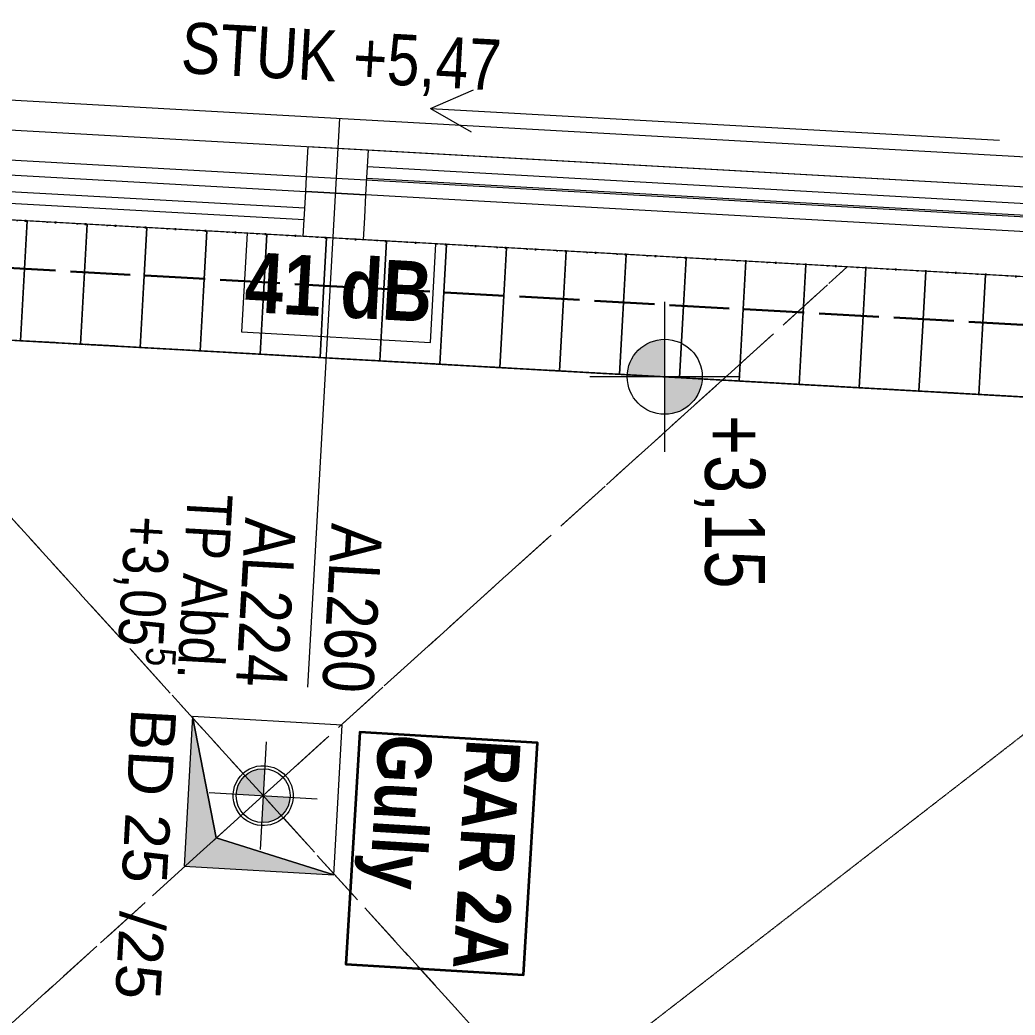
# Model space of a CAD drawing. Header units: metres. Extents: x -16782 to 57285, y -22997 to 18599.
# Drawn here: x -9029 to -7371, y 4087 to 5747 of the extents above; entities that cross this region are included whole.
import ezdxf
from ezdxf.enums import TextEntityAlignment as Align

# ---------------------------------------------------------------- set-up
doc = ezdxf.new("R2010")
doc.units = ezdxf.units.M
doc.header["$MEASUREMENT"] = 0
for name, pattern in [('Punktlinie weit', [0.05, 0, -0.05]), ('Strichlinie eng', [0.1, 0.075, -0.025]), ('Untersicht', [0.125, 0.1, -0.025])]:
    doc.linetypes.add(name, pattern=pattern)
for name, color, linetype in [('110 Wand Aussen', 7, 'Continuous'), ('11__100 Achsraster', 7, 'Continuous'), ('210 Decke', 7, 'Continuous'), ('211 Draufsicht Untersicht 2D', 7, 'Continuous'), ('220 Bodenaufbau', 7, 'Continuous'), ('221 Gefälledämmung 3D', 7, 'Continuous'), ('223 Bodenaufbau Belag', 7, 'Continuous'), ('710 Gully RAR', 7, 'Continuous'), ('710 Kanal Rigol', 7, 'Continuous'), ('710 Kanal RW', 7, 'Continuous'), ('810 Raumstempel', 7, 'Continuous'), ('870 Deckendurchbruchsymbol', 7, 'Continuous'), ('910 Kote allgemein', 7, 'Continuous'), ('916 Kote PP Entwässerung', 7, 'Continuous'), ('936 Beschriftung PP Schallschutz', 7, 'Continuous'), ('938 Beschriftung Statik', 7, 'Continuous')]:
    doc.layers.add(name, color=color, linetype=linetype)
doc.styles.add('ERSTELLTER_STIL_1', font='ARIALN.TTF')
doc.styles.add('ERSTELLTER_STIL_2', font='arial.ttf')
doc.styles.add('ERSTELLTER_STIL_3', font='ARIALNB.TTF')
doc.styles.add('ERSTELLTER_STIL_4', font='arialbd.ttf')
doc.linetypes.add('Grenze Bezirk', pattern='A,0,[2,22HAUS116_408 STG1 _ 1.Stock_IndexB_2026-08-161.Shx,S=0.001587,R=0,X=0,Y=0],-0.25,0', length=0.25)

# ---------------------------------------------------------------- blocks, each defined once
blk = doc.blocks.new('Decke_3_1', base_point=(-14.8205, 13.5588))
at = {"layer": '220 Bodenaufbau', "color": 7, "linetype": 'Punktlinie weit', "lineweight": 13, "flags": 128}
blk.add_lwpolyline([(-14.8205, 13.5588), (-15.0311, -0.1695), (-7.7603, -0.1697), (-7.7822, -1.5992), (-0.3113, -1.5994), (-0.1084, 11.6329), (1.3215, 11.611), (1.4285, 18.5944), (0.0351, 18.6723), (0.3059, 23.5153), (0.539, 27.6725), (-2.8904, 27.6317), (-14.1975, 28.1491), (-14.5278, 22.2551), (-14.747, 18.3416), (-14.7634, 17.2827), (-10.444, 17.0406), (-10.6425, 13.4947)], close=True, dxfattribs=at)
blk = doc.blocks.new('Loggia_015_12_1', base_point=(-10.7328, 18.7295))
at = {"layer": '810 Raumstempel', "color": 253, "linetype": 'Continuous', "lineweight": 9, "true_color": 0x9f9f9f, "flags": 128}
blk.add_lwpolyline([(-11.6199, 13.7097), (-10.8315, 13.6976), (-10.7512, 15.132), (-11.1206, 15.1527), (-11.0814, 15.8516), (-10.712, 15.8309), (-10.6549, 16.8521), (-14.6866, 17.0781), (-14.7375, 13.7575)], close=True, dxfattribs=at)
at = {"layer": '810 Raumstempel', "color": 7, "lineweight": 13}
for tag, height, style, p in [('DUMMY_892', 0.1, 'ERSTELLTER_STIL_1', (-14.1823, 15.8434)), ('DUMMY_891', 0.1, 'ERSTELLTER_STIL_1', (-14.0176, 15.8434)), ('stFloorCovering', 0.1, 'ERSTELLTER_STIL_1', (-14.0176, 15.8121)), ('ROOM_NAME', 0.125, 'ERSTELLTER_STIL_3', (-13.8117, 15.8043)), ('DUMMY_890', 0.125, 'ERSTELLTER_STIL_3', (-13.8117, 15.369))]:
    blk.add_attdef(tag, text='', height=height, rotation=270, dxfattribs=dict(at, style=style)).set_placement(p, align=Align.TOP_LEFT)
blk = doc.blocks.new('Dachfläche_13_1', base_point=(-14.6866, 17.0781))
at = {"layer": '223 Bodenaufbau Belag', "color": 32, "linetype": 'Strichlinie eng', "lineweight": 5, "true_color": 0xdd6f00, "flags": 128}
blk.add_lwpolyline([(-14.6866, 17.0781), (-14.7375, 13.7575), (-11.1552, 13.7026), (-10.8315, 13.6976), (-10.8122, 14.0427), (-10.6549, 16.8521)], close=True, dxfattribs=at)
blk = doc.blocks.new('Dachfläche_37_1', base_point=(-14.729, 14.3137))
at = {"layer": '221 Gefälledämmung 3D', "color": 32, "linetype": 'Untersicht', "lineweight": 5, "true_color": 0xdd6f00, "flags": 128}
blk.add_lwpolyline([(-14.729, 14.3137), (-14.7406, 13.5576), (-10.6426, 13.4947), (-10.6136, 14.0134), (-12.6175, 16.2261)], close=True, dxfattribs=at)
blk = doc.blocks.new('Dachfläche_38_1', base_point=(-13.5109, 17.2125))
at = {"layer": '221 Gefälledämmung 3D', "color": 32, "linetype": 'Untersicht', "lineweight": 5, "true_color": 0xdd6f00, "flags": 128}
blk.add_lwpolyline([(-13.5109, 17.2125), (-12.6175, 16.2261), (-11.6438, 17.1079)], close=True, dxfattribs=at)
blk = doc.blocks.new('Bodendurchbruch Symbol 27[223]_1', base_point=(-12.7353, 16.3579))
at = {"layer": '870 Deckendurchbruchsymbol', "linetype": 'Continuous', "lineweight": 13, "true_color": 0xd40000}
blk.add_hatch(color=12, dxfattribs=at).paths.add_polyline_path([(-12.7353, 16.3579), (-12.7493, 16.1083), (-12.4997, 16.0942), (-12.696, 16.1559)])
at = {"layer": '870 Deckendurchbruchsymbol', "color": 12, "linetype": 'Continuous', "lineweight": 13, "true_color": 0xd40000, "flags": 128}
for points in [[(-12.7353, 16.3579), (-12.7493, 16.1083), (-12.4997, 16.0942), (-12.696, 16.1559)], [(-12.696, 16.1559), (-12.4997, 16.0942), (-12.4856, 16.3438), (-12.7353, 16.3579)]]:
    blk.add_lwpolyline(points, close=True, dxfattribs=at)
at = {"layer": '870 Deckendurchbruchsymbol', "color": 12, "lineweight": 13, "true_color": 0xcc0000, "insert": (-12.8735, 16.1128), "char_height": 0.075, "attachment_point": 8, "rotation": 266.7874, "style": 'ERSTELLTER_STIL_2'}
blk.add_mtext('\\A1;{\\pqc;\\pt0;\\fArial|b0|i0|c0|p0;\\W1.000000;BD 25\\fArial|b0|i0|c0|p0;\\W1.000000;\\A1{\\H.66x;\\S^  ;}\\fArial|b0|i0|c0|p0;\\W1.000000; /25\\fArial|b0|i0|c0|p0;\\W1.000000;\\A1{\\H.66x;\\S^  ;}\\fArial|b0|i0|c0|p0;\\W1.000000;\\fArial|b0|i0|c0|p0;\\W1.000000;\\A1{\\H.66x;\\S^  ;}}', dxfattribs=at)
blk = doc.blocks.new('Etikett_52_1', base_point=(-12.4563, 16.332))
at = {"layer": '710 Gully RAR', "color": 5, "linetype": 'Continuous', "lineweight": 35, "flags": 128}
blk.add_lwpolyline([(-12.3083, 16.3231), (-12.4563, 16.332), (-12.4798, 15.945), (-12.3318, 15.9361), (-12.1838, 15.9271), (-12.1603, 16.3141)], close=True, dxfattribs=at)
at = {"layer": '710 Gully RAR', "color": 5, "lineweight": 35, "char_height": 0.09, "attachment_point": 1, "rotation": 266.5268, "style": 'ERSTELLTER_STIL_3'}
for s, insert in [('\\A1;{\\pql;\\pt0,61;\\fArial Narrow|b1|i0|c0|p0;\\W1.000000;Gully\\fArial Narrow|b1|i0|c0|p0;\\W1.000000;\\A1{\\H.66x;\\S^  ;}\\fArial Narrow|b1|i0|c0|p0;\\W1.000000;\\fArial Narrow|b1|i0|c0|p0;\\W1.000000;\\A1{\\H.66x;\\S^  ;}\\fArial Narrow|b1|i0|c0|p0;\\W1.000000;\\fArial Narrow|b1|i0|c0|p0;\\W1.000000;\\fArial Narrow|b1|i0|c0|p0;\\W1.000000;\\fArial Narrow|b1|i0|c0|p0;\\W1.000000;\\fArial Narrow|b1|i0|c0|p0;\\W1.000000;\\fArial Narrow|b1|i0|c0|p0;\\W1.000000;\\fArial Narrow|b1|i0|c0|p0;\\W1.000000;\\A1{\\H.66x;\\S^  ;}\\fArial Narrow|b1|i0|c0|p0;\\W1.000000;\\fArial Narrow|b1|i0|c0|p0;\\W1.000000;\\A1{\\H.66x;\\S^  ;}\\fArial Narrow|b1|i0|c0|p0;\\W1.000000;\\fArial Narrow|b1|i0|c0|p0;\\W1.000000;\\fArial Narrow|b1|i0|c0|p0;\\W1.000000;\\fArial Narrow|b1|i0|c0|p0;\\W1.000000;\\fArial Narrow|b1|i0|c0|p0;\\W1.000000;\\fArial Narrow|b1|i0|c0|p0;\\W1.000000;\\fArial Narrow|b1|i0|c0|p0;\\W1.000000;\\A1{\\H.66x;\\S^  ;}\\fArial Narrow|b1|i0|c0|p0;\\W1.000000;\\fArial Narrow|b1|i0|c0|p0;\\W1.000000;\\A1{\\H.66x;\\S^  ;}\\fArial Narrow|b1|i0|c0|p0;\\W1.000000;\\fArial Narrow|b1|i0|c0|p0;\\W1.000000;\\fArial Narrow|b1|i0|c0|p0;\\W1.000000;\\fArial Narrow|b1|i0|c0|p0;\\W1.000000;\\fArial Narrow|b1|i0|c0|p0;\\W1.000000;\\fArial Narrow|b1|i0|c0|p0;\\W1.000000;\\fArial Narrow|b1|i0|c0|p0;\\W1.000000;\\A1{\\H.66x;\\S^  ;}\\fArial Narrow|b1|i0|c0|p0;\\W1.000000;\\fArial Narrow|b1|i0|c0|p0;\\W1.000000;\\A1{\\H.66x;\\S^  ;}\\fArial Narrow|b1|i0|c0|p0;\\W1.000000;\\fArial Narrow|b1|i0|c0|p0;\\W1.000000;\\fArial Narrow|b1|i0|c0|p0;\\W1.000000;\\fArial Narrow|b1|i0|c0|p0;\\W1.000000;\\fArial Narrow|b1|i0|c0|p0;\\W1.000000;\\fArial Narrow|b1|i0|c0|p0;\\W1.000000;\\fArial Narrow|b1|i0|c0|p0;\\W1.000000;\\A1{\\H.66x;\\S^  ;}\\fArial Narrow|b1|i0|c0|p0;\\W1.000000;\\fArial Narrow|b1|i0|c0|p0;\\W1.000000;\\A1{\\H.66x;\\S^  ;}\\fArial Narrow|b1|i0|c0|p0;\\W1.000000;\\fArial Narrow|b1|i0|c0|p0;\\W1.000000;\\fArial Narrow|b1|i0|c0|p0;\\W1.000000;\\fArial Narrow|b1|i0|c0|p0;\\W1.000000;\\fArial Narrow|b1|i0|c0|p0;\\W1.000000;\\fArial Narrow|b1|i0|c0|p0;\\W1.000000;\\fArial Narrow|b1|i0|c0|p0;\\W1.000000;\\A1{\\H.66x;\\S^  ;}\\fArial Narrow|b1|i0|c0|p0;\\W1.000000;}', (-12.3349, 16.3247)), ('\\A1;{\\pql;\\pt0,61;\\fArial Narrow|b1|i0|c0|p0;\\W1.000000;RAR 2A\\fArial Narrow|b1|i0|c0|p0;\\W1.000000;\\A1{\\H.66x;\\S^  ;}\\fArial Narrow|b1|i0|c0|p0;\\W1.000000;\\fArial Narrow|b1|i0|c0|p0;\\W1.000000;\\A1{\\H.66x;\\S^  ;}\\fArial Narrow|b1|i0|c0|p0;\\W1.000000;\\fArial Narrow|b1|i0|c0|p0;\\W1.000000;\\fArial Narrow|b1|i0|c0|p0;\\W1.000000;\\fArial Narrow|b1|i0|c0|p0;\\W1.000000;\\fArial Narrow|b1|i0|c0|p0;\\W1.000000;\\fArial Narrow|b1|i0|c0|p0;\\W1.000000;\\fArial Narrow|b1|i0|c0|p0;\\W1.000000;\\A1{\\H.66x;\\S^  ;}\\fArial Narrow|b1|i0|c0|p0;\\W1.000000;\\fArial Narrow|b1|i0|c0|p0;\\W1.000000;\\A1{\\H.66x;\\S^  ;}\\fArial Narrow|b1|i0|c0|p0;\\W1.000000;\\fArial Narrow|b1|i0|c0|p0;\\W1.000000;\\fArial Narrow|b1|i0|c0|p0;\\W1.000000;\\fArial Narrow|b1|i0|c0|p0;\\W1.000000;\\fArial Narrow|b1|i0|c0|p0;\\W1.000000;\\fArial Narrow|b1|i0|c0|p0;\\W1.000000;\\fArial Narrow|b1|i0|c0|p0;\\W1.000000;\\A1{\\H.66x;\\S^  ;}\\fArial Narrow|b1|i0|c0|p0;\\W1.000000;\\fArial Narrow|b1|i0|c0|p0;\\W1.000000;\\A1{\\H.66x;\\S^  ;}\\fArial Narrow|b1|i0|c0|p0;\\W1.000000;\\fArial Narrow|b1|i0|c0|p0;\\W1.000000;\\fArial Narrow|b1|i0|c0|p0;\\W1.000000;\\fArial Narrow|b1|i0|c0|p0;\\W1.000000;\\fArial Narrow|b1|i0|c0|p0;\\W1.000000;\\fArial Narrow|b1|i0|c0|p0;\\W1.000000;\\fArial Narrow|b1|i0|c0|p0;\\W1.000000;\\A1{\\H.66x;\\S^  ;}\\fArial Narrow|b1|i0|c0|p0;\\W1.000000;\\fArial Narrow|b1|i0|c0|p0;\\W1.000000;\\A1{\\H.66x;\\S^  ;}\\fArial Narrow|b1|i0|c0|p0;\\W1.000000;\\fArial Narrow|b1|i0|c0|p0;\\W1.000000;\\fArial Narrow|b1|i0|c0|p0;\\W1.000000;\\fArial Narrow|b1|i0|c0|p0;\\W1.000000;\\fArial Narrow|b1|i0|c0|p0;\\W1.000000;\\fArial Narrow|b1|i0|c0|p0;\\W1.000000;\\fArial Narrow|b1|i0|c0|p0;\\W1.000000;\\A1{\\H.66x;\\S^  ;}\\fArial Narrow|b1|i0|c0|p0;\\W1.000000;\\fArial Narrow|b1|i0|c0|p0;\\W1.000000;\\A1{\\H.66x;\\S^  ;}\\fArial Narrow|b1|i0|c0|p0;\\W1.000000;\\fArial Narrow|b1|i0|c0|p0;\\W1.000000;\\fArial Narrow|b1|i0|c0|p0;\\W1.000000;\\fArial Narrow|b1|i0|c0|p0;\\W1.000000;\\fArial Narrow|b1|i0|c0|p0;\\W1.000000;\\fArial Narrow|b1|i0|c0|p0;\\W1.000000;\\fArial Narrow|b1|i0|c0|p0;\\W1.000000;\\A1{\\H.66x;\\S^  ;}\\fArial Narrow|b1|i0|c0|p0;\\W1.000000;}', (-12.1881, 16.3158))]:
    blk.add_mtext(s, dxfattribs=dict(at, insert=insert))
at = {"layer": '710 Gully RAR', "color": 5, "lineweight": 35, "style": 'ERSTELLTER_STIL_3'}
for tag, p in [('DUMMY_125', (-12.3083, 16.3231)), ('DUMMY_124', (-12.1603, 16.3141))]:
    blk.add_attdef(tag, text='', height=0.09, rotation=266.5268, dxfattribs=at).set_placement(p, align=Align.TOP_LEFT)
blk = doc.blocks.new('*X966')
at = {"layer": '710 Kanal Rigol', "color": 253, "linetype": 'Continuous', "lineweight": 9, "true_color": 0x9f9f9f}
for p, q in [((-13.7153, 17.1238), (-13.7097, 17.2237)), ((-13.7097, 17.2237), (-13.7153, 17.1238)), ((-13.6154, 17.1182), (-13.6098, 17.2181)), ((-13.6098, 17.2181), (-13.6154, 17.1182)), ((-13.5156, 17.1126), (-13.51, 17.2125)), ((-13.51, 17.2125), (-13.5156, 17.1126)), ((-13.4157, 17.107), (-13.4101, 17.2069)), ((-13.4101, 17.2069), (-13.4157, 17.107)), ((-13.3159, 17.1014), (-13.3103, 17.2013)), ((-13.3103, 17.2013), (-13.3159, 17.1014)), ((-13.2161, 17.0958), (-13.2105, 17.1957)), ((-13.2105, 17.1957), (-13.2161, 17.0958)), ((-13.1162, 17.0902), (-13.1106, 17.1901)), ((-13.1106, 17.1901), (-13.1162, 17.0902)), ((-13.0164, 17.0847), (-13.0108, 17.1845)), ((-13.0108, 17.1845), (-13.0164, 17.0847)), ((-12.9165, 17.0791), (-12.9109, 17.1789)), ((-12.9109, 17.1789), (-12.9165, 17.0791)), ((-12.8167, 17.0735), (-12.8111, 17.1733)), ((-12.8111, 17.1733), (-12.8167, 17.0735)), ((-12.7168, 17.0679), (-12.7112, 17.1677)), ((-12.7112, 17.1677), (-12.7168, 17.0679)), ((-12.617, 17.0623), (-12.6114, 17.1621)), ((-12.6114, 17.1621), (-12.617, 17.0623)), ((-12.5172, 17.0567), (-12.5116, 17.1565)), ((-12.5116, 17.1565), (-12.5172, 17.0567)), ((-12.4173, 17.0511), (-12.4117, 17.1509)), ((-12.4117, 17.1509), (-12.4173, 17.0511)), ((-12.3175, 17.0455), (-12.3119, 17.1453)), ((-12.3119, 17.1453), (-12.3175, 17.0455)), ((-12.2176, 17.0399), (-12.212, 17.1397)), ((-12.212, 17.1397), (-12.2176, 17.0399)), ((-12.1178, 17.0343), (-12.1122, 17.1341)), ((-12.1122, 17.1341), (-12.1178, 17.0343)), ((-13.7209, 17.024), (-13.7153, 17.1238)), ((-13.7153, 17.1238), (-13.7209, 17.024)), ((-13.621, 17.0184), (-13.6154, 17.1182)), ((-13.6154, 17.1182), (-13.621, 17.0184)), ((-13.5212, 17.0128), (-13.5156, 17.1126)), ((-13.5156, 17.1126), (-13.5212, 17.0128)), ((-12.0179, 17.0287), (-12.0123, 17.1285)), ((-12.0123, 17.1285), (-12.0179, 17.0287)), ((-11.9181, 17.0231), (-11.9125, 17.1229)), ((-11.9125, 17.1229), (-11.9181, 17.0231)), ((-11.8182, 17.0175), (-11.8127, 17.1173)), ((-11.8127, 17.1173), (-11.8182, 17.0175)), ((-13.4213, 17.0072), (-13.4157, 17.107)), ((-13.4157, 17.107), (-13.4213, 17.0072)), ((-13.3215, 17.0016), (-13.3159, 17.1014)), ((-13.3159, 17.1014), (-13.3215, 17.0016)), ((-13.2217, 16.996), (-13.2161, 17.0958)), ((-13.2161, 17.0958), (-13.2217, 16.996)), ((-11.7184, 17.0119), (-11.7128, 17.1117)), ((-11.7128, 17.1117), (-11.7184, 17.0119)), ((-11.6186, 17.0063), (-11.613, 17.1061)), ((-11.613, 17.1061), (-11.6186, 17.0063)), ((-11.5187, 17.0007), (-11.5131, 17.1005)), ((-11.5131, 17.1005), (-11.5187, 17.0007)), ((-13.1218, 16.9904), (-13.1162, 17.0902)), ((-13.1162, 17.0902), (-13.1218, 16.9904)), ((-13.022, 16.9848), (-13.0164, 17.0847)), ((-13.0164, 17.0847), (-13.022, 16.9848)), ((-12.9221, 16.9792), (-12.9165, 17.0791)), ((-12.9165, 17.0791), (-12.9221, 16.9792)), ((-11.4189, 16.9951), (-11.4133, 17.0949)), ((-11.4133, 17.0949), (-11.4189, 16.9951)), ((-11.319, 16.9895), (-11.3134, 17.0893)), ((-11.3134, 17.0893), (-11.319, 16.9895)), ((-11.2192, 16.9839), (-11.2136, 17.0838)), ((-11.2136, 17.0838), (-11.2192, 16.9839)), ((-12.8223, 16.9736), (-12.8167, 17.0735)), ((-12.8167, 17.0735), (-12.8223, 16.9736)), ((-12.7224, 16.968), (-12.7168, 17.0679)), ((-12.7168, 17.0679), (-12.7224, 16.968)), ((-12.6226, 16.9624), (-12.617, 17.0623)), ((-12.617, 17.0623), (-12.6226, 16.9624)), ((-12.5227, 16.9568), (-12.5172, 17.0567)), ((-12.5172, 17.0567), (-12.5227, 16.9568)), ((-12.4229, 16.9512), (-12.4173, 17.0511)), ((-12.4173, 17.0511), (-12.4229, 16.9512)), ((-12.3231, 16.9456), (-12.3175, 17.0455)), ((-12.3175, 17.0455), (-12.3231, 16.9456)), ((-12.2232, 16.94), (-12.2176, 17.0399)), ((-12.2176, 17.0399), (-12.2232, 16.94)), ((-12.1234, 16.9344), (-12.1178, 17.0343)), ((-12.1178, 17.0343), (-12.1234, 16.9344)), ((-12.0235, 16.9288), (-12.0179, 17.0287)), ((-12.0179, 17.0287), (-12.0235, 16.9288)), ((-11.9237, 16.9232), (-11.9181, 17.0231)), ((-11.9181, 17.0231), (-11.9237, 16.9232)), ((-11.8238, 16.9176), (-11.8182, 17.0175)), ((-11.8182, 17.0175), (-11.8238, 16.9176)), ((-11.724, 16.912), (-11.7184, 17.0119)), ((-11.7184, 17.0119), (-11.724, 16.912)), ((-11.6242, 16.9065), (-11.6186, 17.0063)), ((-11.6186, 17.0063), (-11.6242, 16.9065)), ((-11.5243, 16.9009), (-11.5187, 17.0007)), ((-11.5187, 17.0007), (-11.5243, 16.9009)), ((-11.4245, 16.8953), (-11.4189, 16.9951)), ((-11.4189, 16.9951), (-11.4245, 16.8953)), ((-11.3246, 16.8897), (-11.319, 16.9895)), ((-11.319, 16.9895), (-11.3246, 16.8897)), ((-11.2248, 16.8841), (-11.2192, 16.9839)), ((-11.2192, 16.9839), (-11.2248, 16.8841))]:
    blk.add_line(p, q, dxfattribs=at)
blk = doc.blocks.new('Schraffur_6_1')
at = {"layer": '710 Kanal Rigol', "color": 7, "linetype": 'Continuous', "lineweight": 13, "flags": 128}
blk.add_lwpolyline([(-13.8099, 17.029), (-11.214, 16.8835), (-11.2028, 17.0831), (-13.7988, 17.2287)], close=True, dxfattribs=at)
at = {"layer": '710 Kanal Rigol', "color": 253, "linetype": 'Continuous', "lineweight": 9, "true_color": 0x9f9f9f}
blk.add_blockref('*X966', (0, 0), dxfattribs=at)
blk = doc.blocks.new('Decke_46_1', base_point=(-14.7634, 17.2827))
at = {"layer": '210 Decke', "color": 181, "linetype": 'Punktlinie weit', "lineweight": 30, "true_color": 0xa042ff, "flags": 128}
blk.add_lwpolyline([(-14.7634, 17.2827), (-14.8205, 13.5588), (-10.6426, 13.4947), (-10.4439, 17.0406)], close=True, dxfattribs=at)
blk = doc.blocks.new('Decke_47_1', base_point=(-14.7647, 17.2027))
at = {"layer": '210 Decke', "color": 181, "linetype": 'Untersicht', "lineweight": 30, "true_color": 0xa042ff, "flags": 128}
blk.add_lwpolyline([(-14.7647, 17.2027), (-14.8193, 13.6388), (-10.7182, 13.5759), (-10.5282, 16.9652)], close=True, dxfattribs=at)
blk = doc.blocks.new('Schiebefenster 2-Fl 27_4')
at = {"layer": '110 Wand Aussen', "color": 7, "linetype": 'Continuous', "lineweight": 13}
for p, q in [((0.15, 0.075), (0.22, 0.11)), ((0.15, 0.075), (1.1, 0.075)), ((0.15, 0.075), (0.22, 0.04)), ((-1.36, 0.05), (1.36, 0.05)), ((-1.3, 0), (1.3, 0)), ((-0.05, -0.0375), (-0.05, 0)), ((-0.05, 0), (0.05, 0)), ((0.05, 0), (1.2, 0)), ((0.05, 0), (0.05, -0.075)), ((0.05, -0.0275), (1.2, -0.0275)), ((-0.05, -0.075), (-0.05, -0.0375)), ((1.2, -0.0475), (0.05, -0.0475)), ((-1.2, -0.075), (-0.05, -0.075)), ((-0.05, -0.15), (-0.05, -0.075)), ((-0.05, -0.075), (0.05, -0.075)), ((0.05, -0.075), (-0.05, -0.075)), ((0.05, -0.075), (0.05, -0.1125)), ((1.2, -0.075), (0.05, -0.075)), ((-1.2, -0.1025), (-0.05, -0.1025)), ((0.05, -0.1125), (0.05, -0.15)), ((-0.05, -0.1225), (-1.2, -0.1225)), ((1.3, -0.15), (-1.3, -0.15)), ((-0.05, -0.15), (-1.2, -0.15)), ((0.05, -0.15), (-0.05, -0.15)), ((-1.3, -0.35), (1.3, -0.35))]:
    blk.add_line(p, q, dxfattribs=at)
blk = doc.blocks.new('F Marker 21_6')
at = {"layer": '110 Wand Aussen', "color": 7, "linetype": 'Continuous', "lineweight": 13}
blk.add_line((0, 0.55), (0, -0.4), dxfattribs=at)
at = {"layer": '110 Wand Aussen', "color": 7, "lineweight": 13, "style": 'ERSTELLTER_STIL_1'}
for tag, rotation, p in [('NedSizePref_0', 90, (0, 0.326)), ('NedSizePref_1', 90, (0.144, 0.3275)), ('AC_SillPrefix_STUK', 180, (0.2694, -0.4145))]:
    blk.add_attdef(tag, text='', height=0.085, rotation=rotation, dxfattribs=at).set_placement(p, align=Align.BOTTOM_LEFT)
blk = doc.blocks.new('Wand_257_1', base_point=(-10.3328, 17.2347))
at = {"layer": '110 Wand Aussen', "color": 7, "lineweight": 13}
ref = blk.add_blockref('F Marker 21_6', (-12.512, 16.9562), dxfattribs=dict(at, rotation=176.791483600197))
ref.add_attrib('NedSizePref', 'AL260', dxfattribs={"color": 7, "lineweight": 13, "height": 0.085, "rotation": 266.7915, "style": 'ERSTELLTER_STIL_1'}).set_placement((-12.5288, 16.6827), align=Align.BOTTOM_LEFT)
ref.add_attrib('NedSizePref_1', 'AL224', dxfattribs={"color": 7, "lineweight": 13, "height": 0.085, "rotation": 266.7915, "style": 'ERSTELLTER_STIL_1'}).set_placement((-12.6726, 16.6923), align=Align.BOTTOM_LEFT)
ref.add_attrib('AC_SillPrefix_STUK', 'STUK +5,47', dxfattribs={"color": 7, "lineweight": 13, "height": 0.085, "rotation": 356.7915, "style": 'ERSTELLTER_STIL_1'}).set_placement((-12.7572, 17.4061), align=Align.BOTTOM_LEFT)
at = {"layer": '110 Wand Aussen', "color": 7, "linetype": 'Continuous', "lineweight": 13, "rotation": 356.7914836001971}
blk.add_blockref('Schiebefenster 2-Fl 27_4', (-12.4924, 17.3057), dxfattribs=at)
blk = doc.blocks.new('Dachfläche_43_1', base_point=(-14.729, 14.3137))
at = {"layer": '221 Gefälledämmung 3D', "color": 32, "linetype": 'Strichlinie eng', "lineweight": 5, "true_color": 0xdd6f00, "flags": 128}
blk.add_lwpolyline([(-14.729, 14.3137), (-12.6175, 16.2261), (-13.5109, 17.2125), (-14.6835, 17.2783)], close=True, dxfattribs=at)
blk = doc.blocks.new('Dachfläche_44_1', base_point=(-10.6136, 14.0134))
at = {"layer": '221 Gefälledämmung 3D', "color": 32, "linetype": 'Strichlinie eng', "lineweight": 5, "true_color": 0xdd6f00, "flags": 128}
blk.add_lwpolyline([(-10.6136, 14.0134), (-10.4439, 17.0406), (-11.6438, 17.1079), (-12.6175, 16.2261)], close=True, dxfattribs=at)
blk = doc.blocks.new('Standard-Rastermarker_17')
at = {"layer": '11__100 Achsraster', "color": 8, "linetype": 'Grenze Bezirk', "lineweight": 5}
blk.add_line((1.0118, 0), (22.964, 0), dxfattribs=at)
at = {"layer": '11__100 Achsraster', "color": 8, "lineweight": 5, "style": 'ERSTELLTER_STIL_4'}
blk.add_attdef('AC_MarkerText_1', text='', height=0.2, rotation=273.2085, dxfattribs=at).set_placement((-0.1045, -0.0376), align=Align.TOP_CENTER)
blk = doc.blocks.new('Fallrohr Komplex 27_24')
at = {"layer": '710 Kanal RW', "color": 7, "linetype": 'Continuous', "lineweight": 13, "flags": 128}
blk.add_lwpolyline([(0.05, -0.05, 1), (-0.05, -0.05, 1)], format="xyb", close=True, dxfattribs=at)
blk = doc.blocks.new('Höhenbemaßung_29_1', base_point=(-11.9481, 16.9246))
at = {"layer": '910 Kote allgemein', "linetype": 'Continuous', "lineweight": 13}
for points in [[(-11.9481, 16.9246), (-11.9481, 16.9871), (-11.972, 16.9824), (-11.9923, 16.9688), (-12.0058, 16.9485), (-12.0106, 16.9246)], [(-11.9481, 16.9246), (-11.9481, 16.8621), (-11.9241, 16.8669), (-11.9039, 16.8804), (-11.8903, 16.9007), (-11.8856, 16.9246)]]:
    blk.add_hatch(color=7, dxfattribs=at).paths.add_polyline_path(points)
at = {"layer": '910 Kote allgemein', "color": 7, "linetype": 'Continuous', "lineweight": 13}
for p, q in [((-11.9481, 16.7996), (-11.9481, 17.0496)), ((-11.8231, 16.9246), (-12.0731, 16.9246))]:
    blk.add_line(p, q, dxfattribs=at)
blk.add_circle((-11.9481, 16.9246), 0.0625, dxfattribs=at)
at = {"layer": '910 Kote allgemein', "color": 7, "lineweight": 13, "insert": (-11.8995, 16.8611), "char_height": 0.1, "attachment_point": 7, "rotation": 270, "style": 'ERSTELLTER_STIL_1'}
blk.add_mtext('\\A1;{\\pql;\\fArial Narrow|b0|i0|c0|p0;\\W1.000000;+3,15}', dxfattribs=at)
blk = doc.blocks.new('Höhenbemaßung_96_1', base_point=(-12.6175, 16.2261))
at = {"layer": '916 Kote PP Entwässerung', "linetype": 'Continuous', "lineweight": 5, "true_color": 0xdd6f00}
for points in [[(-12.6175, 16.2261), (-12.6149, 16.271), (-12.6323, 16.2685), (-12.6474, 16.2596), (-12.658, 16.2456), (-12.6624, 16.2286)], [(-12.6175, 16.2261), (-12.62, 16.1811), (-12.6026, 16.1836), (-12.5875, 16.1925), (-12.5769, 16.2065), (-12.5725, 16.2235)]]:
    blk.add_hatch(color=32, dxfattribs=at).paths.add_polyline_path(points)
at = {"layer": '916 Kote PP Entwässerung', "color": 32, "linetype": 'Continuous', "lineweight": 5, "true_color": 0xdd6f00}
for p, q in [((-12.6124, 16.3159), (-12.6225, 16.1362)), ((-12.7073, 16.2311), (-12.5276, 16.221))]:
    blk.add_line(p, q, dxfattribs=at)
blk.add_circle((-12.6175, 16.2261), 0.045, dxfattribs=at)
at = {"layer": '916 Kote PP Entwässerung', "color": 32, "lineweight": 5, "true_color": 0xdd6f00, "char_height": 0.075, "attachment_point": 7, "rotation": 266.7872, "style": 'ERSTELLTER_STIL_1'}
for s, insert in [('\\A1;{\\pql;\\fArial Narrow|b0|i0|c0|p0;\\W1.000000;TP Abd. }', (-12.7441, 16.7315)), ('\\A1;{\\pql;\\fArial Narrow|b0|i0|c0|p0;\\W1.000000;+3,05\\fArial Narrow|b0|i0|c0|p0;\\W1.000000;\\A1{\\H.66x;\\S5^  ;}}', (-12.8688, 16.6953))]:
    blk.add_mtext(s, dxfattribs=dict(at, insert=insert))

msp = doc.modelspace()

# ---------------------------------------------------------------- linework, layer by layer
at = {"layer": '211 Draufsicht Untersicht 2D', "color": 7, "linetype": 'Strichlinie eng', "lineweight": 13, "flags": 128}
msp.add_lwpolyline([(-11023.857, 1988.729), (-10972.745, 5320.706), (-6661.272, 5079.014), (-6837.857, 1924.519)], close=True, dxfattribs=at)
at = {"layer": '936 Beschriftung PP Schallschutz', "color": 7, "linetype": 'Continuous', "lineweight": 13, "flags": 128}
msp.add_lwpolyline([(-8659.807, 5226.397), (-8345.067, 5208.754), (-8335.848, 5373.201), (-8650.589, 5390.845), (-8659.807, 5226.397)], close=True, dxfattribs=at)
at = {"layer": '938 Beschriftung Statik', "color": 139, "linetype": 'Untersicht', "lineweight": 13, "true_color": 0x2c655e}
msp.add_lwpolyline([(-10825.721, 1865.676), (-6534.612, 5192.103)], dxfattribs=at)

# ---------------------------------------------------------------- block references
at = {"layer": '110 Wand Aussen', "color": 7, "lineweight": 30, "xscale": 1000, "yscale": 1000, "zscale": 1000}
msp.add_blockref('Wand_257_1', (-6339.222, 5461.589), dxfattribs=at)
at = {"layer": '11__100 Achsraster', "color": 7, "linetype": 'Continuous', "lineweight": 18, "xscale": 1000, "yscale": 1000, "zscale": 1000, "rotation": 356.7914836001973}
msp.add_blockref('Standard-Rastermarker_17', (-16269.049, 5918.076), dxfattribs=at)
at = {"layer": '210 Decke', "color": 181, "linetype": 'Punktlinie weit', "lineweight": 30, "true_color": 0xa042ff, "xscale": 1000, "yscale": 1000, "zscale": 1000}
for name, p in [('Decke_46_1', (-10769.829, 5509.645)), ('Decke_47_1', (-10771.055, 5429.588))]:
    msp.add_blockref(name, p, dxfattribs=at)
at = {"layer": '220 Bodenaufbau', "color": 7, "linetype": 'Punktlinie weit', "lineweight": 13, "xscale": 1000, "yscale": 1000, "zscale": 1000}
msp.add_blockref('Decke_3_1', (-10826.948, 1785.685), dxfattribs=at)
at = {"layer": '221 Gefälledämmung 3D', "color": 32, "linetype": 'Strichlinie eng', "lineweight": 5, "true_color": 0xdd6f00, "xscale": 1000, "yscale": 1000, "zscale": 1000}
for name, p in [('Dachfläche_43_1', (-10735.361, 2540.617)), ('Dachfläche_44_1', (-6619.955, 2240.341))]:
    msp.add_blockref(name, p, dxfattribs=at)
at = {"layer": '221 Gefälledämmung 3D', "color": 32, "linetype": 'Untersicht', "lineweight": 5, "true_color": 0xdd6f00, "xscale": 1000, "yscale": 1000, "zscale": 1000}
for name, p in [('Dachfläche_38_1', (-9517.283, 5439.43)), ('Dachfläche_37_1', (-10735.361, 2540.617))]:
    msp.add_blockref(name, p, dxfattribs=at)
at = {"layer": '223 Bodenaufbau Belag', "color": 32, "linetype": 'Strichlinie eng', "lineweight": 5, "true_color": 0xdd6f00, "xscale": 1000, "yscale": 1000, "zscale": 1000}
msp.add_blockref('Dachfläche_13_1', (-10692.969, 5305.022), dxfattribs=at)
at = {"layer": '710 Gully RAR', "color": 5, "linetype": 'Continuous', "lineweight": 35, "xscale": 1000, "yscale": 1000, "zscale": 1000}
msp.add_blockref('Etikett_52_1', (-8462.666, 4558.936), dxfattribs=at)
at = {"layer": '710 Kanal Rigol', "color": 253, "linetype": 'Continuous', "lineweight": 9, "true_color": 0x9f9f9f, "xscale": 1000, "yscale": 1000, "zscale": 1000}
msp.add_blockref('Schraffur_6_1', (3993.599, -11773.101), dxfattribs=at)
at = {"layer": '710 Kanal RW', "color": 7, "linetype": 'Continuous', "lineweight": 13, "xscale": -1000, "yscale": 1000, "zscale": 1000, "rotation": 266.791483600199}
msp.add_blockref('Fallrohr Komplex 27_24', (-8573.934, 4450.152), dxfattribs=at)
at = {"layer": '810 Raumstempel', "color": 7, "linetype": 'Continuous', "lineweight": 13, "xscale": 1000, "yscale": 1000, "zscale": 1000}
msp.add_blockref('Loggia_015_12_1', (-6739.216, 6956.405), dxfattribs=at)
at = {"layer": '870 Deckendurchbruchsymbol', "color": 12, "linetype": 'Continuous', "lineweight": 13, "true_color": 0xd40000, "xscale": 1000, "yscale": 1000, "zscale": 1000}
msp.add_blockref('Bodendurchbruch Symbol 27[223]_1', (-8741.654, 4584.759), dxfattribs=at)
at = {"layer": '910 Kote allgemein', "color": 7, "lineweight": 13, "xscale": 1000, "yscale": 1000, "zscale": 1000}
msp.add_blockref('Höhenbemaßung_29_1', (-7954.464, 5151.508), dxfattribs=at)
at = {"layer": '916 Kote PP Entwässerung', "color": 32, "lineweight": 5, "true_color": 0xdd6f00, "xscale": 1000, "yscale": 1000, "zscale": 1000}
msp.add_blockref('Höhenbemaßung_96_1', (-8623.855, 4452.95), dxfattribs=at)

# ---------------------------------------------------------------- texts
at = {"layer": '936 Beschriftung PP Schallschutz', "color": 7, "linetype": 'Continuous', "lineweight": 13, "insert": (-8494.951, 5351.121), "char_height": 100, "attachment_point": 2, "rotation": 356.791484, "style": 'ERSTELLTER_STIL_3'}
msp.add_mtext('\\A1;{\\pqc;\\fArial Narrow|b1|i0|c0|p0;\\W1.000000;41 dB}', dxfattribs=at)

doc.saveas('drawing.dxf')
